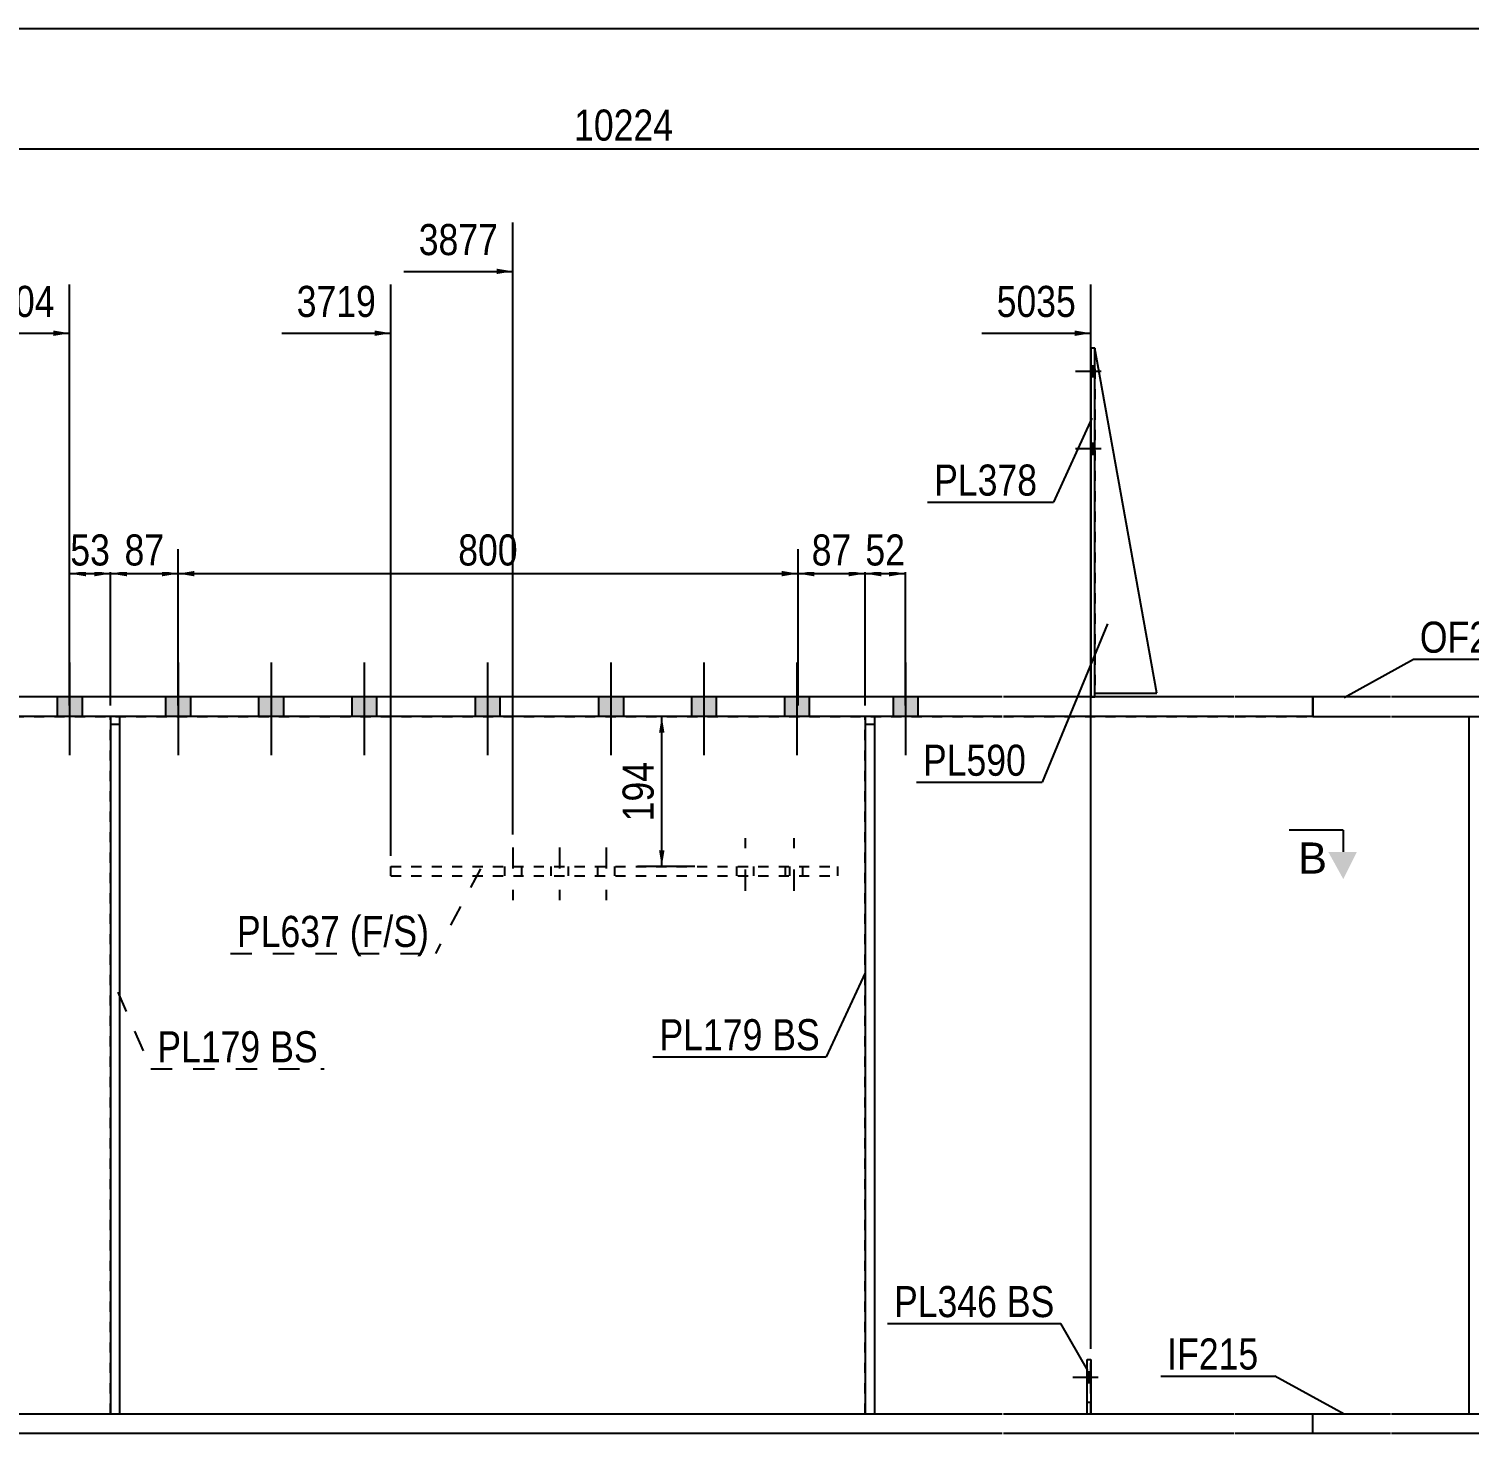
# Model space of a CAD drawing. Header units: millimetres. Extents: x -248 to 165, y -167 to 121.
# Drawn here: x -103.4 to 29.3, y -8.9 to 120.5 of the extents above; entities that cross this region are included whole.
import ezdxf

# ---------------------------------------------------------------- set-up
doc = ezdxf.new("R2010")
doc.units = ezdxf.units.MM
doc.linetypes.add('DXK_LINE_DOT1', pattern=[1.8814, 0.9407, -0.9407])
doc.linetypes.add('DXK_LINE_DOT2', pattern=[3.9198, 1.9599, -1.9599])
doc.styles.add('Arial', font='ARIAL.TTF', dxfattribs={"height": 0.2})
doc.styles.add('Arial Narrow', font='ARIALN.TTF', dxfattribs={"height": 0.2})

# ---------------------------------------------------------------- blocks, each defined once
blk = doc.blocks.new('Unknown-629050320-1210')
at = {"color": 5, "linetype": 'Continuous'}
blk.add_line((164.88, 120.52), (-245.12, 120.52), dxfattribs=at)
blk = doc.blocks.new('Part-629050320-1978 - 1749')
at = {"color": 2, "linetype": 'Continuous'}
for p, q in [((-5.17, 91.07), (-5.53, 91.07)), ((-5.53, 91.07), (-5.53, 58.93)), ((-5.17, 58.93), (-5.17, 91.07))]:
    blk.add_line(p, q, dxfattribs=at)
at = {"color": 7, "linetype": 'DXK_LINE_DOT1'}
blk.add_line((-5.53, 58.93), (-5.17, 58.93), dxfattribs=at)
blk = doc.blocks.new('Part-629050320-2015 - 1749')
at = {"color": 7, "linetype": 'DXK_LINE_DOT1'}
for p, q in [((-213.93, 57.14), (-213.93, -7.14)), ((-213.93, 57.14), (-196.07, 57.14)), ((-195.97, 57.14), (-178.86, 57.14)), ((-178.76, 57.14), (-108.7, 57.14)), ((-108.6, 57.14), (-13.7, 57.14)), ((-13.6, 57.14), (7.68, 57.14)), ((7.78, 57.14), (22.07, 57.14)), ((22.17, 57.14), (29.31, 57.14)), ((-213.93, -7.14), (-196.07, -7.14)), ((-195.97, -7.14), (-178.86, -7.14)), ((-178.76, -7.14), (-108.7, -7.14)), ((-108.6, -7.14), (-13.7, -7.14)), ((-13.6, -7.14), (7.68, -7.14)), ((7.78, -7.14), (22.07, -7.14)), ((22.17, -7.14), (29.31, -7.14))]:
    blk.add_line(p, q, dxfattribs=at)
at = {"color": 2, "linetype": 'Continuous'}
blk.add_line((29.31, 57.14), (29.31, -7.14), dxfattribs=at)
blk = doc.blocks.new('Part-629050320-2134 - 1749')
at = {"color": 2, "linetype": 'Continuous'}
for p, q in [((-213.93, -8.93), (-213.93, -7.14)), ((-213.93, -7.14), (-196.07, -7.14)), ((-195.97, -7.14), (-178.86, -7.14)), ((-178.76, -7.14), (-108.7, -7.14)), ((-108.6, -7.14), (-13.7, -7.14)), ((-13.6, -7.14), (7.68, -7.14)), ((7.78, -7.14), (14.93, -7.14)), ((14.93, -8.93), (14.93, -7.14)), ((-213.93, -8.93), (-196.07, -8.93)), ((-195.97, -8.93), (-178.86, -8.93)), ((-178.76, -8.93), (-108.7, -8.93)), ((-108.6, -8.93), (-13.7, -8.93)), ((-13.6, -8.93), (7.68, -8.93)), ((7.78, -8.93), (14.93, -8.93))]:
    blk.add_line(p, q, dxfattribs=at)
blk = doc.blocks.new('Bolt-629050320-1942 - 1749')
at = {"color": 3, "linetype": 'DXK_LINE_DOT2'}
for p, q in [((-5.53, -3.29), (-5.89, -3.29)), ((-4.96, -3.79), (-5.89, -3.79)), ((-5.53, -4.29), (-5.89, -4.29))]:
    blk.add_line(p, q, dxfattribs=at)
blk = doc.blocks.new('Part-629050320-2156 - 1749')
at = {"color": 2, "linetype": 'Continuous'}
for p, q in [((14.93, 58.93), (14.93, 57.14)), ((22.07, 58.93), (14.93, 58.93)), ((36.45, 58.93), (22.17, 58.93)), ((57.63, 58.93), (36.55, 58.93)), ((79.03, 58.93), (57.73, 58.93)), ((100.2, 58.93), (79.13, 58.93)), ((116.73, 58.93), (100.3, 58.93)), ((116.73, 57.14), (116.73, 58.93)), ((14.93, 57.14), (22.07, 57.14)), ((22.17, 57.14), (36.45, 57.14)), ((36.55, 57.14), (57.63, 57.14)), ((57.73, 57.14), (79.03, 57.14)), ((79.13, 57.14), (100.2, 57.14)), ((100.3, 57.14), (116.73, 57.14))]:
    blk.add_line(p, q, dxfattribs=at)
blk = doc.blocks.new('Part-629050320-1920 - 1749')
at = {"color": 2, "linetype": 'Continuous'}
for p, q in [((14.93, -8.93), (14.93, -7.14)), ((14.93, -7.14), (22.07, -7.14)), ((22.17, -7.14), (36.45, -7.14)), ((36.55, -7.14), (57.63, -7.14)), ((57.73, -7.14), (79.03, -7.14)), ((79.13, -7.14), (100.2, -7.14)), ((100.3, -7.14), (116.73, -7.14)), ((116.73, -8.93), (116.73, -7.14)), ((14.93, -8.93), (22.07, -8.93)), ((22.17, -8.93), (36.45, -8.93)), ((36.55, -8.93), (57.63, -8.93)), ((57.73, -8.93), (79.03, -8.93)), ((79.13, -8.93), (100.2, -8.93)), ((100.3, -8.93), (116.73, -8.93))]:
    blk.add_line(p, q, dxfattribs=at)
blk = doc.blocks.new('Bolt-629050320-1946 - 1749')
at = {"linetype": 'Continuous'}
for points in [[(-5.17, 88.43), (-5.17, 89.43), (-5.53, 89.43), (-5.53, 88.43)], [(-5.17, 88.43), (-5.17, 89.43), (-5.53, 89.43), (-5.53, 88.43)], [(-5.17, 81.29), (-5.17, 82.29), (-5.53, 82.29), (-5.53, 81.29)], [(-5.17, 81.29), (-5.17, 82.29), (-5.53, 82.29), (-5.53, 81.29)]]:
    blk.add_hatch(color=3, dxfattribs=at).paths.add_polyline_path(points)
at = {"color": 3, "linetype": 'Continuous'}
for p, q in [((-5.17, 89.43), (-5.53, 89.43)), ((-5.17, 89.43), (-5.53, 89.43)), ((-4.6, 88.93), (-6.96, 88.93)), ((-4.6, 88.93), (-6.96, 88.93)), ((-5.17, 88.43), (-5.53, 88.43)), ((-5.17, 88.43), (-5.53, 88.43)), ((-4.6, 81.79), (-6.96, 81.79)), ((-4.6, 81.79), (-6.96, 81.79)), ((-5.17, 82.29), (-5.53, 82.29)), ((-5.17, 82.29), (-5.53, 82.29)), ((-5.17, 81.29), (-5.53, 81.29)), ((-5.17, 81.29), (-5.53, 81.29))]:
    blk.add_line(p, q, dxfattribs=at)
blk = doc.blocks.new('Part-629050320-2212 - 1749')
at = {"color": 2, "linetype": 'Continuous'}
blk.add_line((29.31, 57.14), (29.31, -7.14), dxfattribs=at)
at = {"color": 7, "linetype": 'DXK_LINE_DOT1'}
for p, q in [((29.31, 57.14), (36.45, 57.14)), ((36.55, 57.14), (57.63, 57.14)), ((57.73, 57.14), (79.03, 57.14)), ((79.13, 57.14), (100.2, 57.14)), ((100.3, 57.14), (116.73, 57.14)), ((116.73, 57.14), (116.73, -7.14)), ((29.31, -7.14), (36.45, -7.14)), ((36.55, -7.14), (57.63, -7.14)), ((57.73, -7.14), (65.44, -7.14)), ((65.8, -7.14), (79.03, -7.14)), ((79.13, -7.14), (100.2, -7.14)), ((100.3, -7.14), (116.73, -7.14))]:
    blk.add_line(p, q, dxfattribs=at)
blk = doc.blocks.new('Part-629050320-2161 - 1749')
at = {"color": 2, "linetype": 'Continuous'}
for p, q in [((-213.93, 58.93), (-213.93, 57.14)), ((-196.07, 58.93), (-213.93, 58.93)), ((-178.86, 58.93), (-195.97, 58.93)), ((-108.7, 58.93), (-178.76, 58.93)), ((-13.7, 58.93), (-108.6, 58.93)), ((7.68, 58.93), (-13.6, 58.93)), ((14.93, 58.93), (7.78, 58.93)), ((14.93, 57.14), (14.93, 58.93)), ((-196.07, 57.14), (-213.93, 57.14)), ((-178.86, 57.14), (-195.97, 57.14)), ((-108.7, 57.14), (-178.76, 57.14)), ((-13.7, 57.14), (-108.6, 57.14)), ((7.68, 57.14), (-13.6, 57.14)), ((14.93, 57.14), (7.78, 57.14))]:
    blk.add_line(p, q, dxfattribs=at)
blk = doc.blocks.new('Part-629050320-2250 - 1749')
at = {"color": 7, "linetype": 'DXK_LINE_DOT1'}
for p, q in [((-5.89, -7.14), (-5.89, -2.14)), ((-5.89, -2.14), (-5.53, -2.14)), ((-5.53, -7.14), (-5.53, -2.14)), ((-5.89, -6.07), (-5.53, -6.07))]:
    blk.add_line(p, q, dxfattribs=at)
blk = doc.blocks.new('Part-629050320-2255 - 1749')
at = {"color": 2, "linetype": 'Continuous'}
for p, q in [((0.54, 59.29), (-5.17, 91.07)), ((-5.17, 59.29), (0.54, 59.29))]:
    blk.add_line(p, q, dxfattribs=at)
at = {"color": 7, "linetype": 'DXK_LINE_DOT1'}
blk.add_line((-5.17, 91.07), (-5.17, 59.29), dxfattribs=at)
blk = doc.blocks.new('Bolt-629050320-2300 - 1749')
at = {"color": 3, "linetype": 'DXK_LINE_DOT2'}
for p, q in [((-58.81, 45.07), (-58.81, 40.21)), ((-54.52, 45.07), (-54.52, 40.21)), ((-50.23, 45.07), (-50.23, 40.21)), ((-59.59, 43.29), (-59.59, 42.43)), ((-58.02, 43.29), (-58.02, 42.43)), ((-55.31, 43.29), (-55.31, 42.43)), ((-53.73, 43.29), (-53.73, 42.43)), ((-51.02, 43.29), (-51.02, 42.43)), ((-49.45, 43.29), (-49.45, 42.43))]:
    blk.add_line(p, q, dxfattribs=at)
blk = doc.blocks.new('Bolt-629050320-2301 - 1749')
at = {"linetype": 'Continuous'}
for points in [[(-98.53, 58.93), (-100.82, 58.93), (-100.82, 57.14), (-98.53, 57.14)], [(-98.53, 58.93), (-100.82, 58.93), (-100.82, 57.14), (-98.53, 57.14)], [(-88.53, 58.93), (-90.82, 58.93), (-90.82, 57.14), (-88.53, 57.14)], [(-88.53, 58.93), (-90.82, 58.93), (-90.82, 57.14), (-88.53, 57.14)], [(-79.96, 58.93), (-82.25, 58.93), (-82.25, 57.14), (-79.96, 57.14)], [(-79.96, 58.93), (-82.25, 58.93), (-82.25, 57.14), (-79.96, 57.14)], [(-71.39, 58.93), (-73.67, 58.93), (-73.67, 57.14), (-71.39, 57.14)], [(-71.39, 58.93), (-73.67, 58.93), (-73.67, 57.14), (-71.39, 57.14)], [(-60.01, 58.93), (-62.3, 58.93), (-62.3, 57.14), (-60.01, 57.14)], [(-60.01, 58.93), (-62.3, 58.93), (-62.3, 57.14), (-60.01, 57.14)], [(-48.63, 58.93), (-50.92, 58.93), (-50.92, 57.14), (-48.63, 57.14)], [(-48.63, 58.93), (-50.92, 58.93), (-50.92, 57.14), (-48.63, 57.14)], [(-40.06, 58.93), (-42.35, 58.93), (-42.35, 57.14), (-40.06, 57.14)], [(-40.06, 58.93), (-42.35, 58.93), (-42.35, 57.14), (-40.06, 57.14)], [(-31.49, 58.93), (-33.77, 58.93), (-33.77, 57.14), (-31.49, 57.14)], [(-31.49, 58.93), (-33.77, 58.93), (-33.77, 57.14), (-31.49, 57.14)], [(-21.49, 58.93), (-23.77, 58.93), (-23.77, 57.14), (-21.49, 57.14)], [(-21.49, 58.93), (-23.77, 58.93), (-23.77, 57.14), (-21.49, 57.14)]]:
    blk.add_hatch(color=3, dxfattribs=at).paths.add_polyline_path(points)
at = {"color": 3, "linetype": 'Continuous'}
for p, q in [((-99.67, 62.12), (-99.67, 53.57)), ((-99.67, 62.12), (-99.67, 53.57)), ((-89.67, 62.12), (-89.67, 53.57)), ((-89.67, 62.12), (-89.67, 53.57)), ((-81.1, 62.12), (-81.1, 53.57)), ((-81.1, 62.12), (-81.1, 53.57)), ((-72.53, 62.12), (-72.53, 53.57)), ((-72.53, 62.12), (-72.53, 53.57)), ((-61.16, 62.12), (-61.16, 53.57)), ((-61.16, 62.12), (-61.16, 53.57)), ((-49.77, 62.12), (-49.77, 53.57)), ((-49.77, 62.12), (-49.77, 53.57)), ((-41.2, 62.12), (-41.2, 53.57)), ((-41.2, 62.12), (-41.2, 53.57)), ((-32.63, 62.12), (-32.63, 53.57)), ((-32.63, 62.12), (-32.63, 53.57)), ((-22.63, 62.12), (-22.63, 53.57)), ((-22.63, 62.12), (-22.63, 53.57)), ((-100.82, 58.93), (-100.82, 57.14)), ((-100.82, 58.93), (-100.82, 57.14)), ((-98.53, 58.93), (-98.53, 57.14)), ((-98.53, 58.93), (-98.53, 57.14)), ((-90.82, 58.93), (-90.82, 57.14)), ((-90.82, 58.93), (-90.82, 57.14)), ((-88.53, 58.93), (-88.53, 57.14)), ((-88.53, 58.93), (-88.53, 57.14)), ((-82.25, 58.93), (-82.25, 57.14)), ((-82.25, 58.93), (-82.25, 57.14)), ((-79.96, 58.93), (-79.96, 57.14)), ((-79.96, 58.93), (-79.96, 57.14)), ((-73.67, 58.93), (-73.67, 57.14)), ((-73.67, 58.93), (-73.67, 57.14)), ((-71.39, 58.93), (-71.39, 57.14)), ((-71.39, 58.93), (-71.39, 57.14)), ((-62.3, 58.93), (-62.3, 57.14)), ((-62.3, 58.93), (-62.3, 57.14)), ((-60.01, 58.93), (-60.01, 57.14)), ((-60.01, 58.93), (-60.01, 57.14)), ((-50.92, 58.93), (-50.92, 57.14)), ((-50.92, 58.93), (-50.92, 57.14)), ((-48.63, 58.93), (-48.63, 57.14)), ((-48.63, 58.93), (-48.63, 57.14)), ((-42.35, 58.93), (-42.35, 57.14)), ((-42.35, 58.93), (-42.35, 57.14)), ((-40.06, 58.93), (-40.06, 57.14)), ((-40.06, 58.93), (-40.06, 57.14)), ((-33.77, 58.93), (-33.77, 57.14)), ((-33.77, 58.93), (-33.77, 57.14)), ((-31.49, 58.93), (-31.49, 57.14)), ((-31.49, 58.93), (-31.49, 57.14)), ((-23.77, 58.93), (-23.77, 57.14)), ((-23.77, 58.93), (-23.77, 57.14)), ((-21.49, 58.93), (-21.49, 57.14)), ((-21.49, 58.93), (-21.49, 57.14))]:
    blk.add_line(p, q, dxfattribs=at)
blk = doc.blocks.new('Part-629050320-2323 - 1749')
at = {"color": 7, "linetype": 'DXK_LINE_DOT1'}
for p, q in [((-26.35, -7.14), (-26.35, 57.14)), ((-25.49, 57.14), (-25.49, -7.14)), ((-26.35, 56.43), (-25.49, 56.43))]:
    blk.add_line(p, q, dxfattribs=at)
blk = doc.blocks.new('Part-629050320-2328 - 1749')
at = {"color": 7, "linetype": 'DXK_LINE_DOT1'}
for p, q in [((-95.92, -7.14), (-95.92, 57.14)), ((-95.06, 57.14), (-95.06, -7.14)), ((-95.92, 56.43), (-95.06, 56.43))]:
    blk.add_line(p, q, dxfattribs=at)
blk = doc.blocks.new('Part-629050320-2350 - 1749')
at = {"color": 2, "linetype": 'Continuous'}
for p, q in [((-26.35, 57.14), (-26.35, -7.14)), ((-25.49, 57.14), (-25.49, -7.14))]:
    blk.add_line(p, q, dxfattribs=at)
blk = doc.blocks.new('Part-629050320-2355 - 1749')
at = {"color": 2, "linetype": 'Continuous'}
for p, q in [((-95.92, 57.14), (-95.92, -7.14)), ((-95.06, 57.14), (-95.06, -7.14))]:
    blk.add_line(p, q, dxfattribs=at)
blk = doc.blocks.new('Part-629050320-3507 - 1749')
at = {"color": 2, "linetype": 'Continuous'}
for p, q in [((-5.89, -7.14), (-5.89, -2.14)), ((-5.89, -2.14), (-5.53, -2.14)), ((-5.53, -2.14), (-5.53, -7.14))]:
    blk.add_line(p, q, dxfattribs=at)
blk = doc.blocks.new('Part-629050320-3510 - 1749')
at = {"color": 7, "linetype": 'DXK_LINE_DOT1'}
for p, q in [((-70.06, 42.43), (-70.06, 43.29)), ((-70.06, 43.29), (-28.87, 43.29)), ((-33.31, 43.29), (-33.31, 42.43)), ((-28.87, 42.43), (-28.87, 43.29)), ((-70.06, 42.43), (-28.87, 42.43))]:
    blk.add_line(p, q, dxfattribs=at)
blk = doc.blocks.new('Bolt-629050320-3517 - 1749')
at = {"linetype": 'Continuous'}
blk.add_hatch(color=3, dxfattribs=at).paths.add_polyline_path([(-5.53, -4.29), (-5.53, -3.29), (-5.89, -3.29), (-5.89, -4.29)])
at = {"color": 3, "linetype": 'Continuous'}
for p, q in [((-4.85, -3.79), (-7.21, -3.79)), ((-5.53, -3.29), (-5.89, -3.29)), ((-5.53, -4.29), (-5.89, -4.29))]:
    blk.add_line(p, q, dxfattribs=at)
blk = doc.blocks.new('Bolt-629050320-3520 - 1749')
at = {"color": 3, "linetype": 'DXK_LINE_DOT2'}
for p, q in [((-37.38, 41.07), (-37.38, 45.93)), ((-32.89, 41.07), (-32.89, 45.93)), ((-38.16, 42.43), (-38.16, 43.29)), ((-36.59, 42.43), (-36.59, 43.29)), ((-33.67, 42.43), (-33.67, 43.29)), ((-32.1, 42.43), (-32.1, 43.29))]:
    blk.add_line(p, q, dxfattribs=at)
blk = doc.blocks.new('StraightDimension-629050320-2691 - 1749')
at = {"linetype": 'Continuous'}
for points in [[(-94.39, 70.05), (-95.89, 70.3), (-94.39, 70.55)], [(-91.17, 70.55), (-89.67, 70.3), (-91.17, 70.05)]]:
    blk.add_hatch(color=7, dxfattribs=at).paths.add_polyline_path(points)
at = {"color": 7, "linetype": 'Continuous'}
for p, q in [((-95.89, 58.14), (-95.89, 72.55)), ((-89.67, 58.14), (-89.67, 72.55)), ((-95.89, 70.3), (-89.67, 70.3))]:
    blk.add_line(p, q, dxfattribs=at)
at = {"color": 0}
blk.add_wipeout([(-90.35, 70.45), (-90.35, 74.65), (-95.21, 74.65), (-95.21, 70.45)], dxfattribs=at)
at = {"color": 3, "style": 'Arial Narrow'}
blk.add_text('87', height=2.863, dxfattribs=at).set_placement((-94.61, 71.05))
blk = doc.blocks.new('StraightDimension-629050320-2702 - 1749')
at = {"linetype": 'Continuous'}
for points in [[(-88.17, 70.05), (-89.67, 70.3), (-88.17, 70.55)], [(-34.03, 70.55), (-32.53, 70.3), (-34.03, 70.05)]]:
    blk.add_hatch(color=7, dxfattribs=at).paths.add_polyline_path(points)
at = {"color": 7, "linetype": 'Continuous'}
for p, q in [((-89.67, 58.14), (-89.67, 72.55)), ((-32.53, 58.14), (-32.53, 72.55)), ((-89.67, 70.3), (-32.53, 70.3))]:
    blk.add_line(p, q, dxfattribs=at)
at = {"color": 0}
blk.add_wipeout([(-57.76, 70.45), (-57.76, 74.65), (-64.45, 74.65), (-64.45, 70.45)], dxfattribs=at)
at = {"color": 3, "style": 'Arial Narrow'}
blk.add_text('800', height=2.863, dxfattribs=at).set_placement((-63.85, 71.05))
blk = doc.blocks.new('StraightDimension-629050320-2713 - 1749')
at = {"linetype": 'Continuous'}
for points in [[(-31.03, 70.05), (-32.53, 70.3), (-31.03, 70.55)], [(-27.85, 70.55), (-26.35, 70.3), (-27.85, 70.05)]]:
    blk.add_hatch(color=7, dxfattribs=at).paths.add_polyline_path(points)
at = {"color": 7, "linetype": 'Continuous'}
for p, q in [((-32.53, 58.14), (-32.53, 72.55)), ((-26.35, 58.14), (-26.35, 72.55)), ((-32.53, 70.3), (-26.35, 70.3))]:
    blk.add_line(p, q, dxfattribs=at)
at = {"color": 0}
blk.add_wipeout([(-27.01, 70.45), (-27.01, 74.65), (-31.87, 74.65), (-31.87, 70.45)], dxfattribs=at)
at = {"color": 3, "style": 'Arial Narrow'}
blk.add_text('87', height=2.863, dxfattribs=at).set_placement((-31.27, 71.05))
blk = doc.blocks.new('StraightDimension-629050320-2730 - 1749')
at = {"linetype": 'Continuous'}
for points in [[(-24.85, 70.05), (-26.35, 70.3), (-24.85, 70.55)], [(-24.13, 70.55), (-22.63, 70.3), (-24.13, 70.05)]]:
    blk.add_hatch(color=7, dxfattribs=at).paths.add_polyline_path(points)
at = {"color": 7, "linetype": 'Continuous'}
for p, q in [((-26.35, 58.14), (-26.35, 72.55)), ((-22.63, 58.14), (-22.63, 72.55)), ((-26.35, 70.3), (-22.63, 70.3))]:
    blk.add_line(p, q, dxfattribs=at)
at = {"color": 0}
blk.add_wipeout([(-22.06, 70.45), (-22.06, 74.65), (-26.92, 74.65), (-26.92, 70.45)], dxfattribs=at)
at = {"color": 3, "style": 'Arial Narrow'}
blk.add_text('52', height=2.863, dxfattribs=at).set_placement((-26.32, 71.05))
blk = doc.blocks.new('StraightDimension-629050320-2757 - 1749')
at = {"linetype": 'Continuous'}
for points in [[(-98.17, 70.05), (-99.67, 70.3), (-98.17, 70.55)], [(-97.39, 70.55), (-95.89, 70.3), (-97.39, 70.05)]]:
    blk.add_hatch(color=7, dxfattribs=at).paths.add_polyline_path(points)
at = {"color": 7, "linetype": 'Continuous'}
for p, q in [((-99.67, 58.14), (-99.67, 72.55)), ((-95.89, 58.14), (-95.89, 72.55)), ((-99.67, 70.3), (-95.89, 70.3))]:
    blk.add_line(p, q, dxfattribs=at)
at = {"color": 0}
blk.add_wipeout([(-95.35, 70.45), (-95.35, 74.65), (-100.21, 74.65), (-100.21, 70.45)], dxfattribs=at)
at = {"color": 3, "style": 'Arial Narrow'}
blk.add_text('53', height=2.863, dxfattribs=at).set_placement((-99.61, 71.05))
blk = doc.blocks.new('StraightDimension-629050320-2789 - 1749')
at = {"color": 7, "linetype": 'Continuous'}
blk.add_line((-215.36, 109.46), (118.16, 109.46), dxfattribs=at)
at = {"color": 0}
blk.add_wipeout([(-43.43, 109.61), (-43.43, 113.81), (-53.77, 113.81), (-53.77, 109.61)], dxfattribs=at)
at = {"color": 3, "style": 'Arial Narrow'}
blk.add_text('10224', height=2.863, dxfattribs=at).set_placement((-53.17, 110.21))
blk = doc.blocks.new('StraightDimension-629050320-5617 - 1749')
at = {"linetype": 'Continuous'}
blk.add_hatch(color=7, dxfattribs=at).paths.add_polyline_path([(-7.03, 92.71), (-5.53, 92.46), (-7.03, 92.21)])
at = {"color": 7, "linetype": 'Continuous'}
for p, q in [((-5.53, -1.14), (-5.53, 96.96)), ((-15.59, 92.46), (-5.53, 92.46))]:
    blk.add_line(p, q, dxfattribs=at)
at = {"color": 0}
blk.add_wipeout([(-6.31, 93.36), (-6.31, 97.56), (-14.82, 97.56), (-14.82, 93.36)], dxfattribs=at)
at = {"color": 3, "style": 'Arial Narrow'}
blk.add_text('5035', height=2.863, dxfattribs=at).set_placement((-14.22, 93.96))
blk = doc.blocks.new('StraightDimension-629050320-5618 - 1749')
at = {"linetype": 'Continuous'}
blk.add_hatch(color=7, dxfattribs=at).paths.add_polyline_path([(-60.31, 98.41), (-58.81, 98.16), (-60.31, 97.91)])
at = {"color": 7, "linetype": 'Continuous'}
for p, q in [((-58.81, 46.25), (-58.81, 102.66)), ((-68.87, 98.16), (-58.81, 98.16))]:
    blk.add_line(p, q, dxfattribs=at)
at = {"color": 0}
blk.add_wipeout([(-59.58, 99.06), (-59.58, 103.26), (-68.09, 103.26), (-68.09, 99.06)], dxfattribs=at)
at = {"color": 3, "style": 'Arial Narrow'}
blk.add_text('3877', height=2.863, dxfattribs=at).set_placement((-67.49, 99.66))
blk = doc.blocks.new('StraightDimension-629050320-5619 - 1749')
at = {"linetype": 'Continuous'}
blk.add_hatch(color=7, dxfattribs=at).paths.add_polyline_path([(-71.56, 92.71), (-70.06, 92.46), (-71.56, 92.21)])
at = {"color": 7, "linetype": 'Continuous'}
for p, q in [((-70.06, 44.29), (-70.06, 96.96)), ((-80.12, 92.46), (-70.06, 92.46))]:
    blk.add_line(p, q, dxfattribs=at)
at = {"color": 0}
blk.add_wipeout([(-70.83, 93.36), (-70.83, 97.56), (-79.34, 97.56), (-79.34, 93.36)], dxfattribs=at)
at = {"color": 3, "style": 'Arial Narrow'}
blk.add_text('3719', height=2.863, dxfattribs=at).set_placement((-78.74, 93.96))
blk = doc.blocks.new('StraightDimension-629050320-5620 - 1749')
at = {"linetype": 'Continuous'}
blk.add_hatch(color=7, dxfattribs=at).paths.add_polyline_path([(-101.17, 92.71), (-99.67, 92.46), (-101.17, 92.21)])
at = {"color": 7, "linetype": 'Continuous'}
for p, q in [((-99.67, 59.93), (-99.67, 96.96)), ((-109.74, 92.46), (-99.67, 92.46))]:
    blk.add_line(p, q, dxfattribs=at)
at = {"color": 0}
blk.add_wipeout([(-100.45, 93.36), (-100.45, 97.56), (-108.96, 97.56), (-108.96, 93.36)], dxfattribs=at)
at = {"color": 3, "style": 'Arial Narrow'}
blk.add_text('3304', height=2.863, dxfattribs=at).set_placement((-108.36, 93.96))
blk = doc.blocks.new('StraightDimension-629050320-6127 - 1749')
at = {"linetype": 'Continuous'}
for points in [[(-45.34, 55.64), (-45.09, 57.14), (-44.84, 55.64)], [(-44.84, 44.79), (-45.09, 43.29), (-45.34, 44.79)]]:
    blk.add_hatch(color=7, dxfattribs=at).paths.add_polyline_path(points)
at = {"color": 7, "linetype": 'Continuous'}
for p, q in [((-45.09, 43.29), (-45.09, 57.14)), ((-45.09, 57.14), (-45.09, 57.14)), ((-42.05, 43.29), (-47.34, 43.29))]:
    blk.add_line(p, q, dxfattribs=at)
at = {"color": 0}
blk.add_wipeout([(-45.24, 53.56), (-49.44, 53.56), (-49.44, 46.87), (-45.24, 46.87)], dxfattribs=at)
at = {"color": 3, "style": 'Arial Narrow'}
blk.add_text('194', height=2.863, rotation=90.0002, dxfattribs=at).set_placement((-45.84, 47.47))
blk = doc.blocks.new('Mark-629050320-1916 - 1749')
at = {"color": 7, "linetype": 'Continuous'}
blk.add_line((17.8, -7.19), (11.41, -3.66), dxfattribs=at)
at = {"color": 0}
blk.add_wipeout([(9.91, -3.06), (9.91, -0.06), (1.5, -0.06), (1.5, -3.06)], dxfattribs=at)
blk.add_wipeout([(9.91, -3.06), (9.91, -0.06), (1.5, -0.06), (1.5, -3.06)], dxfattribs=at)
at = {"color": 7, "linetype": 'Continuous'}
blk.add_line((0.9, -3.66), (11.41, -3.66), dxfattribs=at)
at = {"color": 3, "style": 'Arial Narrow'}
blk.add_text('IF215', height=2.863, dxfattribs=at).set_placement((1.5, -3.06))
blk = doc.blocks.new('Mark-629050320-1974 - 1749')
at = {"color": 7, "linetype": 'Continuous'}
blk.add_line((-5.44, 84.62), (-8.97, 76.89), dxfattribs=at)
at = {"color": 0}
blk.add_wipeout([(-10.47, 77.49), (-10.47, 80.49), (-19.98, 80.49), (-19.98, 77.49)], dxfattribs=at)
blk.add_wipeout([(-10.47, 77.49), (-10.47, 80.49), (-19.98, 80.49), (-19.98, 77.49)], dxfattribs=at)
at = {"color": 7, "linetype": 'Continuous'}
blk.add_line((-20.58, 76.89), (-8.97, 76.89), dxfattribs=at)
at = {"color": 3, "style": 'Arial Narrow'}
blk.add_text('PL378', height=2.863, dxfattribs=at).set_placement((-19.98, 77.49))
blk = doc.blocks.new('Mark-629050320-2152 - 1749')
at = {"color": 0}
blk.add_wipeout([(34.84, 63.01), (34.84, 66.01), (24.79, 66.01), (24.79, 63.01)], dxfattribs=at)
blk.add_wipeout([(34.84, 63.01), (34.84, 66.01), (24.79, 66.01), (24.79, 63.01)], dxfattribs=at)
at = {"color": 7, "linetype": 'Continuous'}
for p, q in [((17.8, 58.88), (24.19, 62.41)), ((24.19, 62.41), (36.34, 62.41))]:
    blk.add_line(p, q, dxfattribs=at)
at = {"color": 3, "style": 'Arial Narrow'}
blk.add_text('OF209', height=2.863, dxfattribs=at).set_placement((24.79, 63.01))
blk = doc.blocks.new('Mark-629050320-2251 - 1749')
at = {"color": 7, "linetype": 'Continuous'}
blk.add_line((-4.01, 65.66), (-10.01, 51.07), dxfattribs=at)
at = {"color": 0}
blk.add_wipeout([(-11.51, 51.67), (-11.51, 54.67), (-21.01, 54.67), (-21.01, 51.67)], dxfattribs=at)
blk.add_wipeout([(-11.51, 51.67), (-11.51, 54.67), (-21.01, 54.67), (-21.01, 51.67)], dxfattribs=at)
at = {"color": 7, "linetype": 'Continuous'}
blk.add_line((-21.61, 51.07), (-10.01, 51.07), dxfattribs=at)
at = {"color": 3, "style": 'Arial Narrow'}
blk.add_text('PL590', height=2.863, dxfattribs=at).set_placement((-21.01, 51.67))
blk = doc.blocks.new('SectionMark-629050320-2961 - 1749')
at = {"color": 7, "linetype": 'Continuous'}
for p, q in [((-239.59, 46.65), (-234.59, 46.65)), ((-239.59, 46.65), (-239.59, 44.65)), ((17.73, 46.65), (12.73, 46.65)), ((17.73, 46.65), (17.73, 44.65))]:
    blk.add_line(p, q, dxfattribs=at)
at = {"color": 0, "linetype": 'Continuous'}
for points in [[(-235.42, 42.65), (-235.42, 45.65), (-238.09, 45.65), (-238.09, 42.65)], [(16.23, 42.65), (16.23, 45.65), (13.56, 45.65), (13.56, 42.65)]]:
    blk.add_wipeout(points, dxfattribs=at)
at = {"linetype": 'Continuous'}
for points in [[(-238.34, 44.65), (-239.59, 42.15), (-240.96, 44.65)], [(18.98, 44.65), (17.73, 42.15), (16.35, 44.65)]]:
    blk.add_hatch(color=7, dxfattribs=at).paths.add_polyline_path(points)
at = {"color": 136, "linetype": 'Continuous', "style": 'Arial'}
for p in [(-238.09, 42.65), (13.56, 42.65)]:
    blk.add_text('B', height=2.87, dxfattribs=at).set_placement(p)
blk = doc.blocks.new('MarkSet-629050320-2982 - 1749')
at = {"color": 0}
for points in [[(-82.08, 25.26), (-82.08, 28.26), (-91.59, 28.26), (-91.59, 25.26)], [(-76.8, 25.26), (-76.8, 28.26), (-81.18, 28.26), (-81.18, 25.26)]]:
    blk.add_wipeout(points, dxfattribs=at)
for points in [[(-82.08, 25.26), (-82.08, 28.26), (-91.59, 28.26), (-91.59, 25.26)], [(-76.8, 25.26), (-76.8, 28.26), (-81.18, 28.26), (-81.18, 25.26)]]:
    blk.add_wipeout(points, dxfattribs=at)
at = {"color": 7, "linetype": 'DXK_LINE_DOT2'}
for p, q in [((-95.23, 31.73), (-92.19, 24.66)), ((-92.19, 24.66), (-76.2, 24.66))]:
    blk.add_line(p, q, dxfattribs=at)
at = {"color": 3, "style": 'Arial Narrow'}
for s, p in [('PL179', (-91.59, 25.26)), ('BS', (-81.18, 25.26))]:
    blk.add_text(s, height=2.863, dxfattribs=at).set_placement(p)
blk = doc.blocks.new('MarkSet-629050320-3069 - 1749')
at = {"color": 0}
for points in [[(-35.8, 26.37), (-35.8, 29.37), (-45.3, 29.37), (-45.3, 26.37)], [(-30.52, 26.37), (-30.52, 29.37), (-34.9, 29.37), (-34.9, 26.37)]]:
    blk.add_wipeout(points, dxfattribs=at)
for points in [[(-35.8, 26.37), (-35.8, 29.37), (-45.3, 29.37), (-45.3, 26.37)], [(-30.52, 26.37), (-30.52, 29.37), (-34.9, 29.37), (-34.9, 26.37)]]:
    blk.add_wipeout(points, dxfattribs=at)
at = {"color": 7, "linetype": 'Continuous'}
for p in [(-26.35, 33.51), (-45.9, 25.77)]:
    blk.add_line(p, (-29.92, 25.77), dxfattribs=at)
at = {"color": 3, "style": 'Arial Narrow'}
for s, p in [('PL179', (-45.3, 26.37)), ('BS', (-34.9, 26.37))]:
    blk.add_text(s, height=2.863, dxfattribs=at).set_placement(p)
blk = doc.blocks.new('Mark-629050320-5488 - 1749')
at = {"color": 0}
for points in [[(-74.75, 35.89), (-74.75, 38.89), (-84.25, 38.89), (-84.25, 35.89)], [(-66.55, 35.89), (-66.55, 38.89), (-73.85, 38.89), (-73.85, 35.89)]]:
    blk.add_wipeout(points, dxfattribs=at)
for points in [[(-74.75, 35.89), (-74.75, 38.89), (-84.25, 38.89), (-84.25, 35.89)], [(-66.55, 35.89), (-66.55, 38.89), (-73.85, 38.89), (-73.85, 35.89)]]:
    blk.add_wipeout(points, dxfattribs=at)
at = {"color": 7, "linetype": 'DXK_LINE_DOT2'}
for p in [(-61.8, 43.09), (-84.85, 35.29)]:
    blk.add_line(p, (-65.95, 35.29), dxfattribs=at)
at = {"color": 3, "style": 'Arial Narrow'}
for s, p in [('PL637', (-84.25, 35.89)), ('(F/', (-73.85, 35.89)), ('S)', (-69.83, 35.89))]:
    blk.add_text(s, height=2.863, dxfattribs=at).set_placement(p)
blk = doc.blocks.new('MarkSet-629050320-6012 - 1749')
at = {"color": 0}
for points in [[(-14.18, 1.77), (-14.18, 4.77), (-23.68, 4.77), (-23.68, 1.77)], [(-8.9, 1.77), (-8.9, 4.77), (-13.28, 4.77), (-13.28, 1.77)]]:
    blk.add_wipeout(points, dxfattribs=at)
for points in [[(-14.18, 1.77), (-14.18, 4.77), (-23.68, 4.77), (-23.68, 1.77)], [(-8.9, 1.77), (-8.9, 4.77), (-13.28, 4.77), (-13.28, 1.77)]]:
    blk.add_wipeout(points, dxfattribs=at)
at = {"color": 7, "linetype": 'Continuous'}
for p in [(-24.28, 1.17), (-5.8, -3.16)]:
    blk.add_line(p, (-8.3, 1.17), dxfattribs=at)
at = {"color": 3, "style": 'Arial Narrow'}
for s, p in [('PL346', (-23.68, 1.77)), ('BS', (-13.28, 1.77))]:
    blk.add_text(s, height=2.863, dxfattribs=at).set_placement(p)

msp = doc.modelspace()

# ---------------------------------------------------------------- block references
for name in ['Unknown-629050320-1210', 'Part-629050320-1978 - 1749', 'Part-629050320-2255 - 1749', 'Bolt-629050320-1946 - 1749', 'Bolt-629050320-2301 - 1749', 'Part-629050320-2161 - 1749', 'Part-629050320-2156 - 1749', 'Part-629050320-2015 - 1749', 'Part-629050320-2328 - 1749', 'Part-629050320-2355 - 1749', 'Part-629050320-2323 - 1749', 'Part-629050320-2350 - 1749', 'Part-629050320-2212 - 1749', 'Bolt-629050320-3520 - 1749', 'Bolt-629050320-2300 - 1749', 'Part-629050320-3510 - 1749', 'Part-629050320-2250 - 1749', 'Part-629050320-3507 - 1749', 'Bolt-629050320-3517 - 1749', 'Bolt-629050320-1942 - 1749', 'Part-629050320-2134 - 1749', 'Part-629050320-1920 - 1749']:
    msp.add_blockref(name, (0, 0))

# ---------------------------------------------------------------- next in the draw order: block references
for name in ['StraightDimension-629050320-2691 - 1749', 'StraightDimension-629050320-6127 - 1749', 'MarkSet-629050320-3069 - 1749', 'MarkSet-629050320-2982 - 1749', 'Mark-629050320-1916 - 1749']:
    msp.add_blockref(name, (0, 0))

# ---------------------------------------------------------------- next in the draw order: block references
for name in ['StraightDimension-629050320-2757 - 1749', 'StraightDimension-629050320-2702 - 1749']:
    msp.add_blockref(name, (0, 0))

# ---------------------------------------------------------------- next in the draw order: block references
msp.add_blockref('StraightDimension-629050320-2713 - 1749', (0, 0))

# ---------------------------------------------------------------- next in the draw order: block references
msp.add_blockref('StraightDimension-629050320-2730 - 1749', (0, 0))

# ---------------------------------------------------------------- next in the draw order: block references
msp.add_blockref('StraightDimension-629050320-2789 - 1749', (0, 0))

# ---------------------------------------------------------------- next in the draw order: block references
for name in ['StraightDimension-629050320-5618 - 1749', 'StraightDimension-629050320-5620 - 1749', 'StraightDimension-629050320-5619 - 1749', 'StraightDimension-629050320-5617 - 1749', 'Mark-629050320-2152 - 1749']:
    msp.add_blockref(name, (0, 0))

# ---------------------------------------------------------------- next in the draw order: block references
for name in ['Mark-629050320-1974 - 1749', 'Mark-629050320-2251 - 1749', 'SectionMark-629050320-2961 - 1749', 'MarkSet-629050320-6012 - 1749']:
    msp.add_blockref(name, (0, 0))

# ---------------------------------------------------------------- next in the draw order: block references
msp.add_blockref('Mark-629050320-5488 - 1749', (0, 0))

doc.saveas('drawing.dxf')
